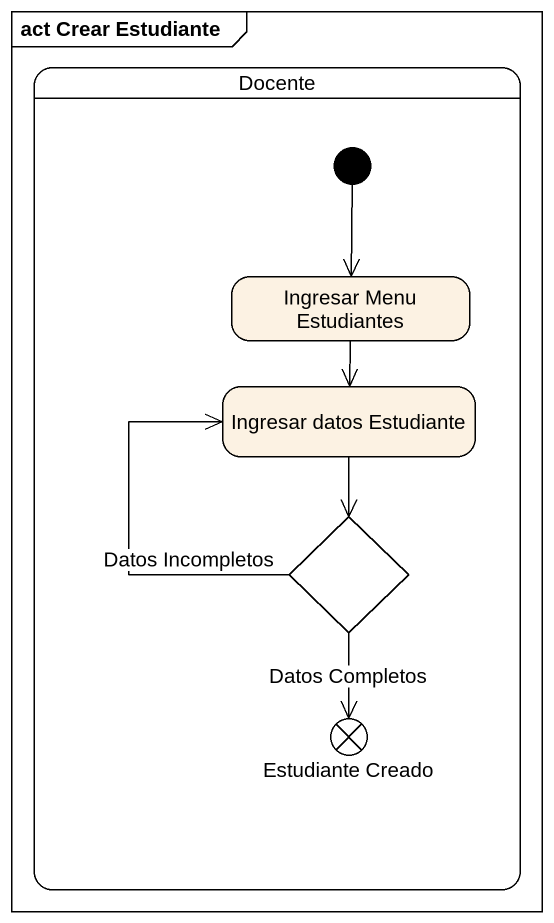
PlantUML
@startuml
mainframe act Crear Estudiante
hide empty description
state Docente {
  state "Ingresar Menu Estudiantes" as Ingresar_Menu_Estudiantes
  state "Ingresar datos Estudiante" as Ingresar_datos_Estudiante
  state choice1 <<choice>>
  state "Estudiante Creado" as Estudiante_Creado <<end>>
  [*] --> Ingresar_Menu_Estudiantes
}
Ingresar_Menu_Estudiantes --> Ingresar_datos_Estudiante
Ingresar_datos_Estudiante --> choice1
choice1 -up-> Ingresar_datos_Estudiante : Datos Incompletos
choice1 --> Estudiante_Creado : Datos Completos
@enduml
